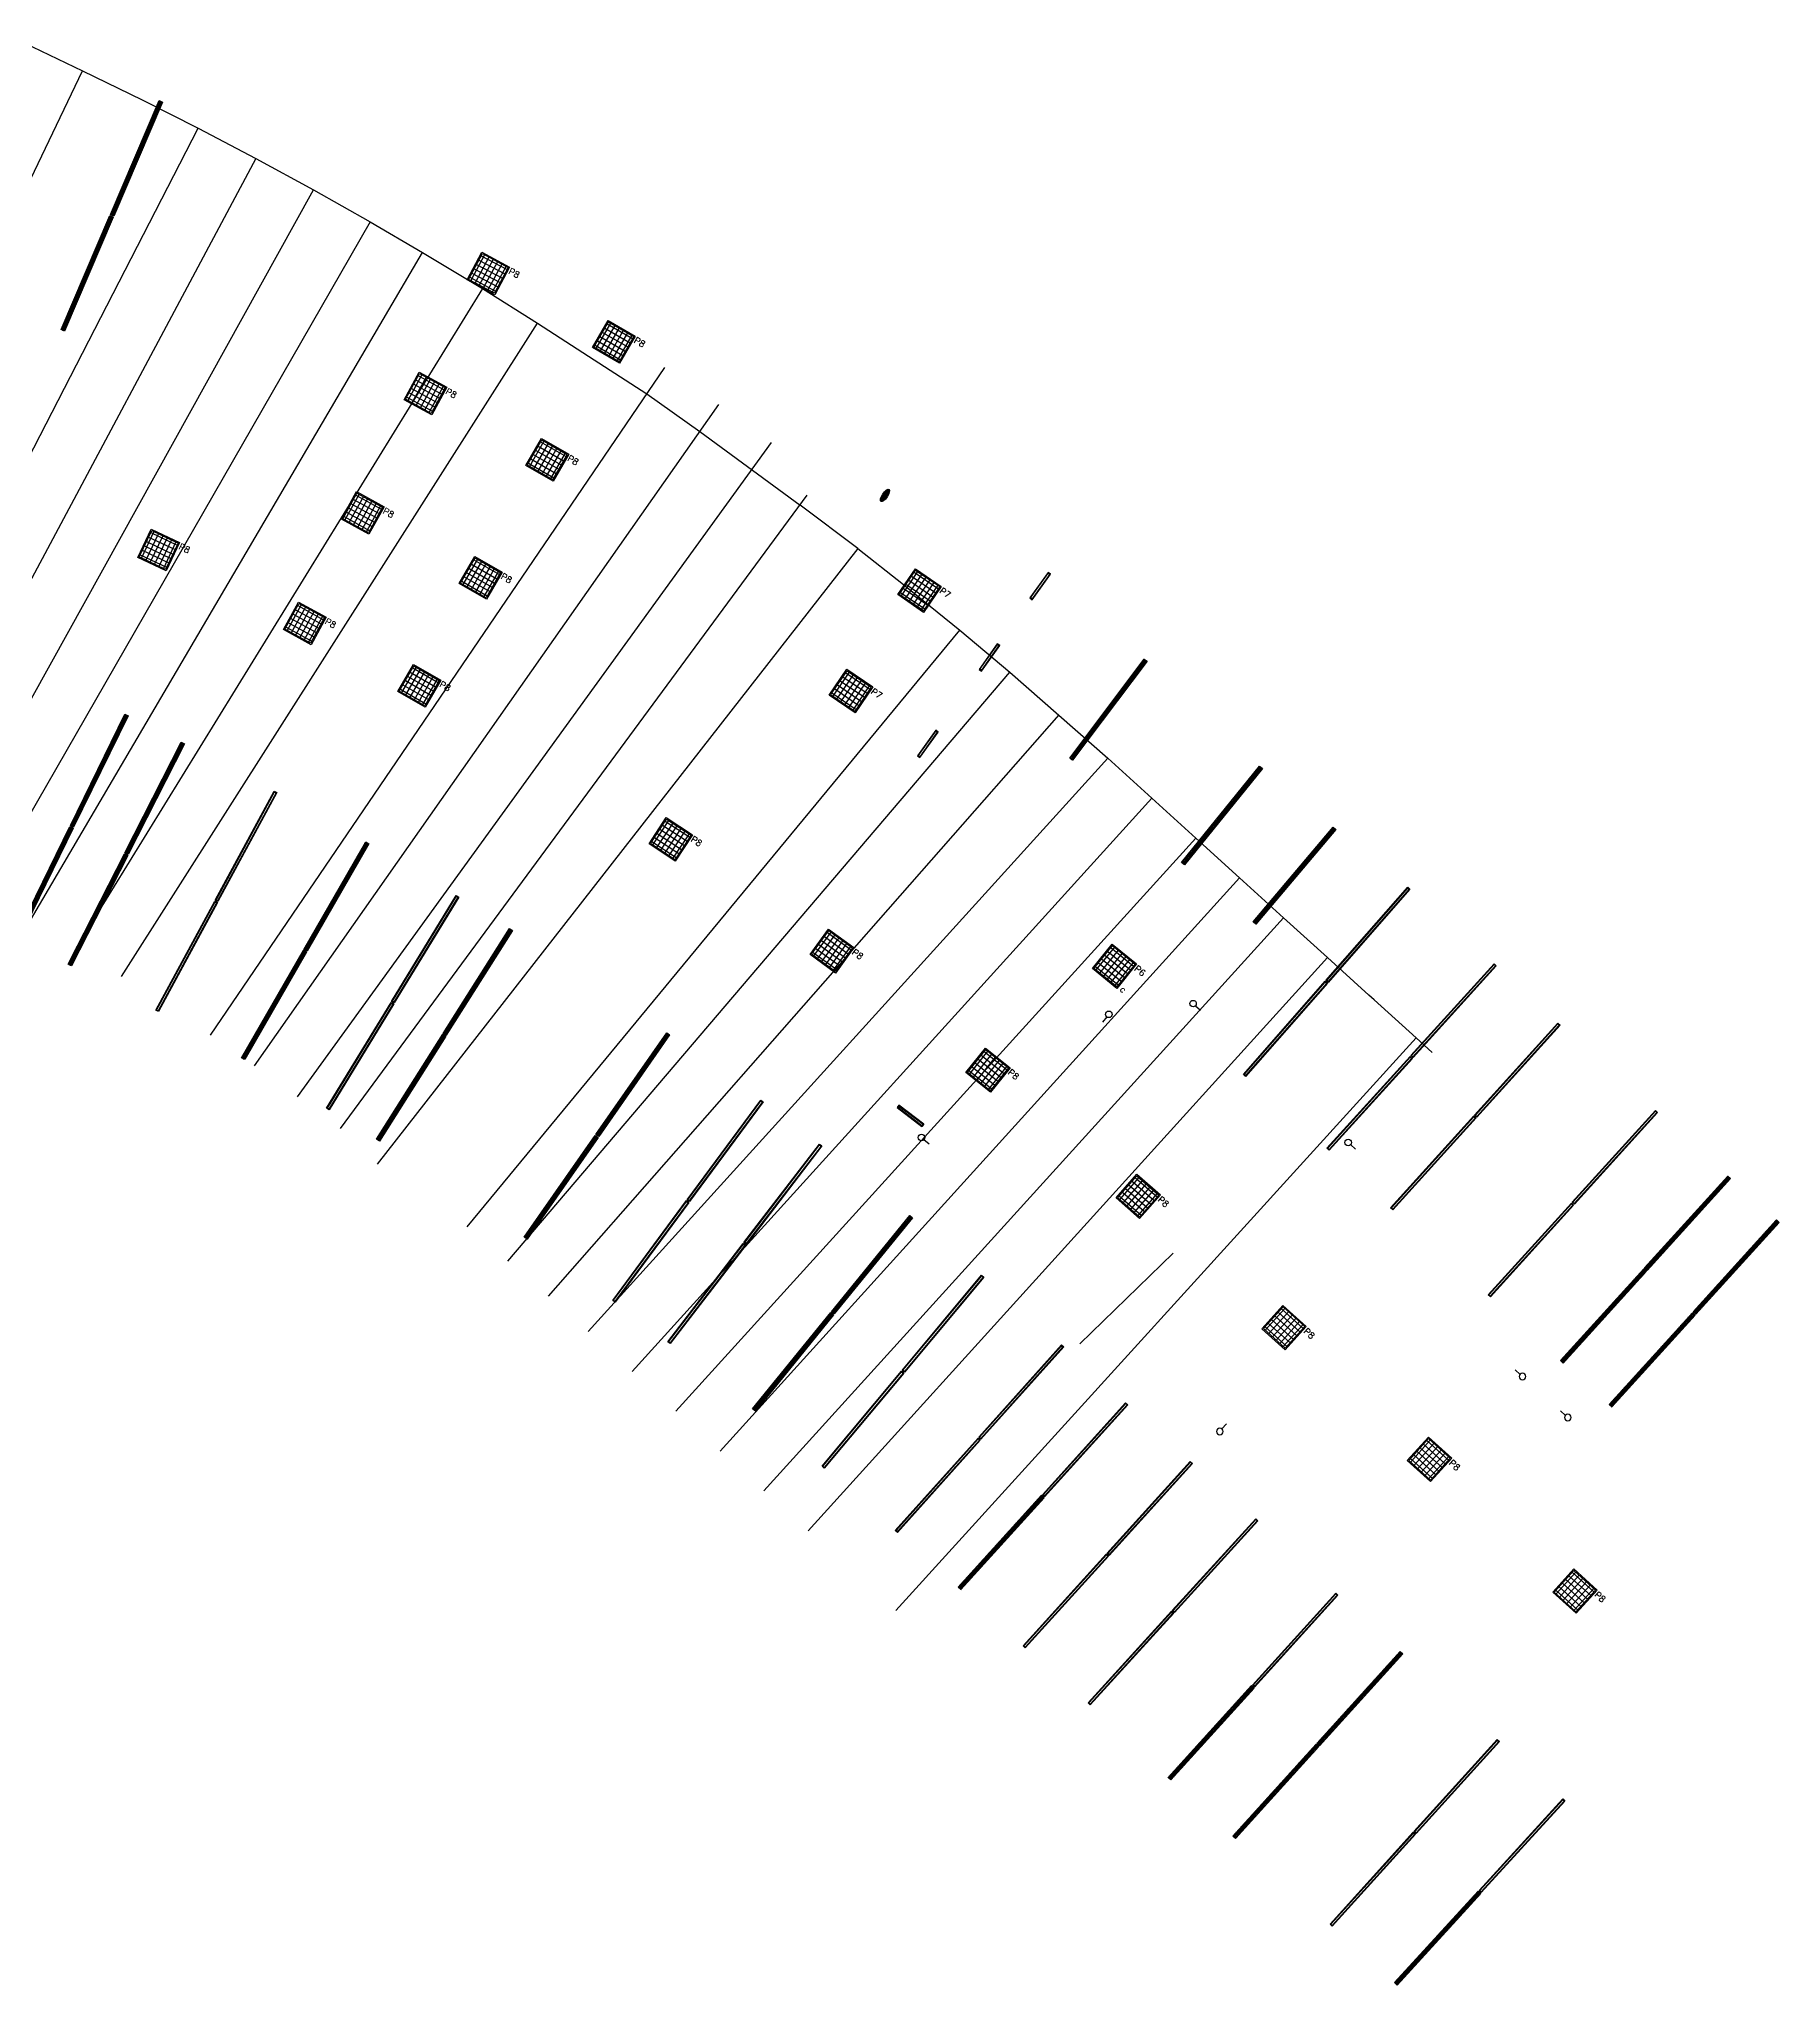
# Model space of a CAD drawing. Header units: millimetres. Extents: x -39 to 106, y -27 to 58.
# Drawn here: x 47.91 to 81.17, y -26.55 to 10.64 of the extents above; entities that cross this region are included whole.
import ezdxf

# ---------------------------------------------------------------- set-up
doc = ezdxf.new("R2010")
doc.units = ezdxf.units.MM
for name, color, linetype in [('ELE_INTERRUPTORES', 4, 'Continuous'), ('IEL - LUMINARIA NOVA', 3, 'Continuous'), ('IEL CIRC NORMAL', 7, 'Continuous'), ('LINHAS AUXILIARES', 7, 'Continuous'), ('LUMINÁRIAS', 2, 'Continuous')]:
    doc.layers.add(name, color=color, linetype=linetype)
doc.styles.add('Eletrico 0.08', font='romans.shx', dxfattribs={"height": 0.08})

# ---------------------------------------------------------------- blocks, each defined once
blk = doc.blocks.new('T12-2440mm')
at = {"layer": 'LUMINÁRIAS'}
h = blk.add_hatch(dxfattribs=at)
h.set_pattern_fill('NET3', color=256, scale=0.01, style=0)
h.set_pattern_definition([(0, (0.075615, 1.19948), (0, 0.03175), []), (60, (0.075615, 1.19948), (-0.02749630657, 0.015875), []), (120, (0.075615, 1.19948), (-0.02749630657, -0.015875), [])])
h.paths.add_polyline_path([(1900.45, 792.136), (1898.08, 792.136), (1898.08, 792.205), (1900.45, 792.205)])
blk.add_lwpolyline([(1900.45, 792.136), (1898.08, 792.136), (1898.08, 792.205), (1900.45, 792.205)], close=True, dxfattribs=at)
blk = doc.blocks.new('T8-2440mm')
at = {"layer": 'LUMINÁRIAS'}
h = blk.add_hatch(color=256, dxfattribs=at)
h.paths.add_polyline_path([(1900.45, 792.405), (1898.08, 792.405), (1898.08, 792.462), (1900.45, 792.462)])
h.paths.add_polyline_path([(1900.44, 792.416), (1898.09, 792.416), (1898.09, 792.451), (1900.44, 792.451)], flags=16)
for points in [[(1900.45, 792.405), (1898.08, 792.405), (1898.08, 792.462), (1900.45, 792.462)], [(1900.44, 792.416), (1898.09, 792.416), (1898.09, 792.451), (1900.44, 792.451)]]:
    blk.add_lwpolyline(points, close=True, dxfattribs=at)
blk = doc.blocks.new('IEL - LUM 4x16W CIRC NOR ATR')
at = {"layer": 'IEL - LUMINARIA NOVA', "color": 5}
for p, q in [((-0.3, 0.3), (0.3, 0.3)), ((-0.3, -0.3), (-0.3, 0.3)), ((-0.28, 0.28), (0.28, 0.28)), ((-0.28, -0.28), (-0.28, 0.28)), ((0.28, 0.28), (0.28, -0.28)), ((0.3, 0.3), (0.3, -0.3)), ((0.3, -0.3), (-0.3, -0.3)), ((0.28, -0.28), (-0.28, -0.28))]:
    blk.add_line(p, q, dxfattribs=at)
at = {"layer": 'IEL - LUMINARIA NOVA', "color": 4}
for p, q in [((-0.28, 0.233), (0.28, 0.233)), ((-0.28, 0.14), (0.28, 0.14)), ((-0.28, 0.047), (0.28, 0.047)), ((-0.233, 0.28), (-0.233, -0.28)), ((-0.14, 0.28), (-0.14, -0.28)), ((-0.047, 0.28), (-0.047, -0.28)), ((0.047, 0.28), (0.047, -0.28)), ((0.14, 0.28), (0.14, -0.28)), ((0.233, 0.28), (0.233, -0.28)), ((-0.28, -0.047), (0.28, -0.047)), ((-0.28, -0.14), (0.28, -0.14)), ((-0.28, -0.233), (0.28, -0.233))]:
    blk.add_line(p, q, dxfattribs=at)
at = {"layer": 'IEL CIRC NORMAL', "style": 'Eletrico 0.08', "flags": 4}
for tag, p in [('CIRCUITO', (0.327, 0.18)), ('RETORNO', (0.323, -0.3))]:
    blk.add_attdef(tag, p, '', height=0.12, dxfattribs=at)
blk = doc.blocks.new('T8-600mm')
at = {"layer": 'LUMINÁRIAS'}
h = blk.add_hatch(color=256, dxfattribs=at)
h.paths.add_polyline_path([(1905.551, 793.663), (1905.608, 793.663), (1905.608, 794.263), (1905.551, 794.263)])
h.paths.add_polyline_path([(1905.562, 794.253), (1905.597, 794.253), (1905.597, 793.673), (1905.562, 793.673)], flags=16)
for q in [(1905.551, 793.663), (1905.608, 794.263)]:
    blk.add_line((1905.551, 794.263), q, dxfattribs=at)
for points in [[(1905.551, 793.663), (1905.608, 793.663), (1905.608, 794.263), (1905.551, 794.263)], [(1905.562, 794.253), (1905.597, 794.253), (1905.597, 793.673), (1905.562, 793.673)]]:
    blk.add_lwpolyline(points, close=True, dxfattribs=at)
blk = doc.blocks.new('LUM-circ.parede')
at = {"layer": 'LUMINÁRIAS'}
h = blk.add_hatch(color=7, dxfattribs=at)
edge = h.paths.add_edge_path()
edge.add_ellipse((1918.634, 781.406), major_axis=(0, -0.14), ratio=0.357986, start_angle=0, end_angle=360)
at = {"layer": 'LUMINÁRIAS', "color": 4}
blk.add_ellipse((1918.634, 781.406), major_axis=(0, -0.14), ratio=0.357986, dxfattribs=at)
blk = doc.blocks.new('interr-1tecla')
at = {"layer": 'ELE_INTERRUPTORES'}
blk.add_line((0.128494, 0), (0, 0), dxfattribs=at)
blk.add_circle((0.190994, 0), 0.0625, dxfattribs=at)
blk = doc.blocks.new('silhueta predio')
at = {"layer": 'LINHAS AUXILIARES'}
for p, q in [((47.241, -7.313), (48.51, -7.923)), ((48.51, -7.923), (49.651, -8.478)), ((49.651, -8.478), (50.724, -9.02)), ((50.724, -9.02), (51.828, -9.6)), ((51.828, -9.6), (52.924, -10.196)), ((52.924, -10.196), (54.01, -10.809)), ((54.01, -10.809), (55.009, -11.393)), ((55.009, -11.393), (56.154, -12.085)), ((56.154, -12.085), (57.211, -12.747)), ((57.211, -12.747), (58.182, -13.376)), ((58.182, -13.376), (59.295, -14.097)), ((59.295, -14.097), (60.313, -14.819)), ((60.313, -14.819), (62.226, -16.223)), ((63.328, -17.055), (62.226, -16.223)), ((63.328, -17.055), (64.202, -17.742)), ((64.202, -17.742), (64.415, -17.912)), ((64.415, -17.912), (65.276, -18.614)), ((65.276, -18.614), (66.232, -19.415)), ((66.232, -19.415), (68.106, -21.062)), ((68.106, -21.062), (68.946, -21.823)), ((68.946, -21.823), (69.787, -22.585)), ((69.787, -22.585), (70.627, -23.346)), ((70.627, -23.346), (71.467, -24.108)), ((71.467, -24.108), (72.308, -24.869)), ((73.098, -25.585), (72.308, -24.869)), ((73.199, -25.676), (73.098, -25.585)), ((74.001, -26.403), (73.199, -25.676)), ((74.308, -26.681), (74.001, -26.403))]:
    blk.add_line(p, q, dxfattribs=at)

msp = doc.modelspace()

# ---------------------------------------------------------------- linework, layer by layer
at = {"layer": 'LINHAS AUXILIARES'}
for p, q in [((42.355, -3.31), (48.741, 10.033)), ((44.183, -4.218), (50.955, 8.936)), ((52.059, 8.356), (45.086, -4.693)), ((45.981, -5.182), (53.155, 7.76)), ((54.241, 7.147), (46.87, -5.685)), ((47.75, -6.201), (55.24, 6.563)), ((56.385, 5.871), (48.622, -6.73)), ((49.486, -7.273), (57.442, 5.208)), ((51.188, -8.399), (59.874, 4.366)), ((60.9, 3.655), (52.026, -8.981)), ((52.855, -9.576), (61.914, 2.929)), ((53.675, -10.183), (62.595, 1.921)), ((63.559, 0.901), (54.372, -10.86)), ((56.093, -12.061), (65.507, -0.658)), ((56.875, -12.717), (66.463, -1.459)), ((57.646, -13.384), (67.407, -2.275)), ((58.404, -14.06), (68.337, -3.106)), ((59.248, -14.825), (69.177, -3.867)), ((60.085, -15.583), (70.018, -4.629)), ((60.929, -16.348), (70.858, -5.39)), ((61.766, -17.106), (71.698, -6.152)), ((72.539, -6.913), (62.61, -17.871)), ((74.232, -8.447), (64.29, -19.394)), ((67.804, -14.296), (69.587, -12.56))]:
    msp.add_line(p, q, dxfattribs=at)

# ---------------------------------------------------------------- block references
msp.add_blockref('silhueta predio', (0.231, 17.956), dxfattribs=at)
for name, p, rotation in [('LUM-circ.parede', (-1967.886, 405.491), 326.6068472222047), ('T8-600mm', (-1945.824, 458.407), 324.5562933706551), ('T8-600mm', (-1946.794, 457.043), 324.5562933705868), ('T8-600mm', (-1947.972, 455.389), 324.5562933706983), ('T8-600mm', (594.483, 1985.257), 232.5066802046613)]:
    msp.add_blockref(name, p, dxfattribs=dict(at, rotation=rotation))
at = {"layer": 'LUMINÁRIAS'}
for name, p, rotation in [('T12-2440mm', (31.809, -2049.41), 66.85912870968914), ('T12-2440mm', (30.869, -2051.608), 66.85912870968914), ('T12-2440mm', (-439.296, -1996.427), 53.07774228783284), ('T12-2440mm', (-74.021, -2057.505), 63.93027628635237), ('T12-2440mm', (-104.466, -2055.905), 63.0511209832793), ('T12-2440mm', (-507.655, -1979.154), 51.04175373937377), ('T8-2440mm', (-154.876, -2052.328), 61.58679447751719), ('T12-2440mm', (-75.071, -2059.652), 63.93027628635237), ('T12-2440mm', (-546.546, -1968.064), 49.8696442605989), ('T12-2440mm', (-205.655, -2047.201), 60.12190972224001), ('T12-2440mm', (-105.549, -2058.036), 63.0511209832793), ('T8-2440mm', (-584.952, -1956.313), 48.69793495688759), ('T8-2440mm', (-156.013, -2054.43), 61.58679447779882), ('T8-2440mm', (-255.826, -2041.051), 58.65731051370157), ('T12-2440mm', (-286.205, -2036.524), 57.77853975397619), ('T12-2440mm', (-206.845, -2049.273), 60.12190972224001), ('T8-2440mm', (-613.142, -1947.437), 47.81916666670286), ('T8-2440mm', (-586.529, -1958.109), 48.69793495688759), ('T8-2440mm', (-257.069, -2043.093), 58.65731051345414), ('interr-1tecla', (70.112, -7.918), 139.5767013889021), ('interr-1tecla', (68.235, -8.146), 50.51921742610055), ('T8-2440mm', (-611.924, -1948.574), 47.81916666663366), ('T12-2440mm', (-287.479, -2038.546), 57.77853975397619), ('T12-2440mm', (-376.206, -2020.59), 55.14250912982235), ('T8-2440mm', (-614.746, -1949.208), 47.81916666670286), ('T8-2440mm', (-430.611, -2008.969), 53.53117551513898), ('T8-2440mm', (-613.528, -1950.345), 47.81916666663366), ('T8-2440mm', (-610.059, -1950.24), 47.81916666666688), ('T12-2440mm', (-377.572, -2022.551), 55.14250912982235), ('interr-1tecla', (64.926, -10.471), 141.9179626411471), ('interr-1tecla', (73.073, -10.575), 137.9697012170735), ('T8-2440mm', (-465.186, -2000.683), 52.50589968283965), ('T12-2440mm', (-608.865, -1951.323), 47.81916666667641), ('T8-2440mm', (-432.032, -2010.891), 53.53117551477777), ('T12-2440mm', (-519.185, -1986.316), 50.90122825716239), ('T8-2440mm', (-611.664, -1952.011), 47.81916666666688), ('T12-2440mm', (-607.938, -1952.162), 47.81916666710136), ('T8-2440mm', (-466.641, -2002.579), 52.50589968184617), ('T8-2440mm', (-543.827, -1979.682), 50.13902521027141), ('T12-2440mm', (-610.47, -1953.094), 47.81916666667641), ('T12-2440mm', (-520.693, -1988.171), 50.90122825716239), ('T12-2440mm', (-609.543, -1953.933), 47.81916666710136), ('T8-2440mm', (-611.467, -1958.223), 48.11245957004007), ('T8-2440mm', (-545.359, -1981.516), 50.13902522691809), ('T8-2440mm', (-620.184, -1955.829), 47.81916666626045), ('T8-2440mm', (-613.063, -1960.002), 48.11245956841243), ('T8-2440mm', (-619.364, -1956.802), 47.80689916443993), ('T12-2440mm', (-621.984, -1957.423), 47.81916666651574), ('T8-2440mm', (-622.726, -1956.253, 0), 47.67060467452198), ('T8-2440mm', (-620.969, -1958.572), 47.80689916469147), ('T8-2440mm', (-616.17, -1959.466), 47.81916666378911), ('T8-2440mm', (-624.336, -1958.019, 0), 47.67060467278296), ('T12-2440mm', (-615.13, -1960.408), 47.81916666667529), ('T12-2440mm', (-617.97, -1961.06), 47.8191666667941), ('T8-2440mm', (-613.082, -1962.264), 47.81916666521823), ('T12-2440mm', (-616.735, -1962.179), 47.81916666667529), ('T8-2440mm', (-620.063, -1960.457), 47.57586883279127), ('T8-2440mm', (-614.687, -1964.035), 47.81916666633678), ('T12-2440mm', (-621.869, -1962.043), 47.57586883271077)]:
    msp.add_blockref(name, p, dxfattribs=dict(at, rotation=rotation))
ref = msp.add_blockref('IEL - LUM 4x16W CIRC NOR ATR', (56.5, 6.16), dxfattribs=dict(at, rotation=331.8794444444408))
ref.add_attrib('CIRCUITO', 'P8', (56.872, 6.165), dxfattribs={"layer": 'IEL CIRC NORMAL', "height": 0.12, "rotation": 331.8794, "style": 'Eletrico 0.08', "flags": 4})
ref = msp.add_blockref('IEL - LUM 4x16W CIRC NOR ATR', (58.898, 4.854), dxfattribs=dict(at, rotation=330.1219097222273))
ref.add_attrib('CIRCUITO', 'P8', (59.271, 4.847), dxfattribs={"layer": 'IEL CIRC NORMAL', "height": 0.12, "rotation": 330.1219, "style": 'Eletrico 0.08', "flags": 4})
ref = msp.add_blockref('IEL - LUM 4x16W CIRC NOR ATR', (55.297, 3.867), dxfattribs=dict(at, rotation=331.4211405266597))
ref.add_attrib('CIRCUITO', 'P8', (55.669, 3.869), dxfattribs={"layer": 'IEL CIRC NORMAL', "height": 0.12, "rotation": 331.4211, "style": 'Eletrico 0.08', "flags": 4})
ref = msp.add_blockref('IEL - LUM 4x16W CIRC NOR ATR', (57.625, 2.599), dxfattribs=dict(at, rotation=330.1219097222238))
ref.add_attrib('CIRCUITO', 'P8', (57.998, 2.592), dxfattribs={"layer": 'IEL CIRC NORMAL', "height": 0.12, "rotation": 330.1219, "style": 'Eletrico 0.08', "flags": 4})
ref = msp.add_blockref('IEL - LUM 4x16W CIRC NOR ATR', (54.099, 1.584), dxfattribs=dict(at, rotation=331.1590331056389))
ref.add_attrib('CIRCUITO', 'P8', (54.472, 1.584), dxfattribs={"layer": 'IEL CIRC NORMAL', "height": 0.12, "rotation": 331.159, "style": 'Eletrico 0.08', "flags": 4})
ref = msp.add_blockref('IEL - LUM 4x16W CIRC NOR ATR', (50.199, 0.876), dxfattribs=dict(at, rotation=334.515746527765))
ref.add_attrib('CIRCUITO', 'P8', (50.571, 0.898), dxfattribs={"layer": 'IEL CIRC NORMAL', "height": 0.12, "rotation": 334.5157, "style": 'Eletrico 0.08', "flags": 4})
ref = msp.add_blockref('IEL - LUM 4x16W CIRC NOR ATR', (56.352, 0.343), dxfattribs=dict(at, rotation=330.1219097222451))
ref.add_attrib('CIRCUITO', 'P8', (56.725, 0.337), dxfattribs={"layer": 'IEL CIRC NORMAL', "height": 0.12, "rotation": 330.1219, "style": 'Eletrico 0.08', "flags": 4})
ref = msp.add_blockref('IEL - LUM 4x16W CIRC NOR ATR', (64.739, 0.101), dxfattribs=dict(at, rotation=325.7280729166531))
ref.add_attrib('CIRCUITO', 'P7', (65.111, 0.066), dxfattribs={"layer": 'IEL CIRC NORMAL', "height": 0.12, "rotation": 325.7281, "style": 'Eletrico 0.08', "flags": 4})
ref = msp.add_blockref('IEL - LUM 4x16W CIRC NOR ATR', (52.991, -0.527), dxfattribs=dict(at, rotation=331.3930914030676))
ref.add_attrib('CIRCUITO', 'P8', (53.364, -0.526), dxfattribs={"layer": 'IEL CIRC NORMAL', "height": 0.12, "rotation": 331.3931, "style": 'Eletrico 0.08', "flags": 4})
ref = msp.add_blockref('IEL - LUM 4x16W CIRC NOR ATR', (55.18, -1.72), dxfattribs=dict(at, rotation=330.1219097222471))
ref.add_attrib('CIRCUITO', 'P8', (55.552, -1.727), dxfattribs={"layer": 'IEL CIRC NORMAL', "height": 0.12, "rotation": 330.1219, "style": 'Eletrico 0.08', "flags": 4})
ref = msp.add_blockref('IEL - LUM 4x16W CIRC NOR ATR', (63.429, -1.821), dxfattribs=dict(at, rotation=325.7280729167226))
ref.add_attrib('CIRCUITO', 'P7', (63.8, -1.857), dxfattribs={"layer": 'IEL CIRC NORMAL', "height": 0.12, "rotation": 325.7281, "style": 'Eletrico 0.08', "flags": 4})
ref = msp.add_blockref('IEL - LUM 4x16W CIRC NOR ATR', (59.986, -4.655), dxfattribs=dict(at, rotation=326.6068402777749))
ref.add_attrib('CIRCUITO', 'P8', (60.358, -4.684), dxfattribs={"layer": 'IEL CIRC NORMAL', "height": 0.12, "rotation": 326.6068, "style": 'Eletrico 0.08', "flags": 4})
ref = msp.add_blockref('IEL - LUM 4x16W CIRC NOR ATR', (63.068, -6.79), dxfattribs=dict(at, rotation=323.9705381942102))
ref.add_attrib('CIRCUITO', 'P8', (63.438, -6.836), dxfattribs={"layer": 'IEL CIRC NORMAL', "height": 0.12, "rotation": 323.9705, "style": 'Eletrico 0.08', "flags": 4})
ref = msp.add_blockref('IEL - LUM 4x16W CIRC NOR ATR', (68.467, -7.08), dxfattribs=dict(at, rotation=320.8926226214696))
ref.add_attrib('CIRCUITO', 'P6', (68.834, -7.147), dxfattribs={"layer": 'IEL CIRC NORMAL', "height": 0.12, "rotation": 320.8926, "style": 'Eletrico 0.08', "flags": 4})
ref.add_attrib('RETORNO', 'c', (68.557, -7.54), dxfattribs={"layer": 'IEL CIRC NORMAL', "height": 0.12, "rotation": 320.8926, "style": 'Eletrico 0.08', "flags": 4})
ref = msp.add_blockref('IEL - LUM 4x16W CIRC NOR ATR', (66.049, -9.065), dxfattribs=dict(at, rotation=321.3342361111062))
ref.add_attrib('CIRCUITO', 'P8', (66.417, -9.128), dxfattribs={"layer": 'IEL CIRC NORMAL', "height": 0.12, "rotation": 321.3342, "style": 'Eletrico 0.08', "flags": 4})
ref = msp.add_blockref('IEL - LUM 4x16W CIRC NOR ATR', (68.919, -11.478), dxfattribs=dict(at, rotation=318.6979349568664))
ref.add_attrib('CIRCUITO', 'P8', (69.283, -11.558), dxfattribs={"layer": 'IEL CIRC NORMAL', "height": 0.12, "rotation": 318.6979, "style": 'Eletrico 0.08', "flags": 4})
ref = msp.add_blockref('IEL - LUM 4x16W CIRC NOR ATR', (71.707, -13.985), dxfattribs=dict(at, rotation=317.8191666666144))
ref.add_attrib('CIRCUITO', 'P8', (72.07, -14.071), dxfattribs={"layer": 'IEL CIRC NORMAL', "height": 0.12, "rotation": 317.8192, "style": 'Eletrico 0.08', "flags": 4})
at = {"layer": 'LUMINÁRIAS', "xscale": -1}
for p, rotation in [((76.121, -14.793), 138.0734362084083), ((76.989, -15.576), 137.9715161974739), ((70.604, -15.825), 49.21353998729354)]:
    msp.add_blockref('interr-1tecla', p, dxfattribs=dict(at, rotation=rotation))
at = {"layer": 'LUMINÁRIAS'}
ref = msp.add_blockref('IEL - LUM 4x16W CIRC NOR ATR', (74.486, -16.503), dxfattribs=dict(at, rotation=317.8191666666515))
ref.add_attrib('CIRCUITO', 'P8', (74.849, -16.589), dxfattribs={"layer": 'IEL CIRC NORMAL', "height": 0.12, "rotation": 317.8192, "style": 'Eletrico 0.08', "flags": 4})
ref = msp.add_blockref('IEL - LUM 4x16W CIRC NOR ATR', (77.265, -19.021), dxfattribs=dict(at, rotation=317.8191666665278))
ref.add_attrib('CIRCUITO', 'P8', (77.628, -19.107), dxfattribs={"layer": 'IEL CIRC NORMAL', "height": 0.12, "rotation": 317.8192, "style": 'Eletrico 0.08', "flags": 4})

doc.saveas('drawing.dxf')
